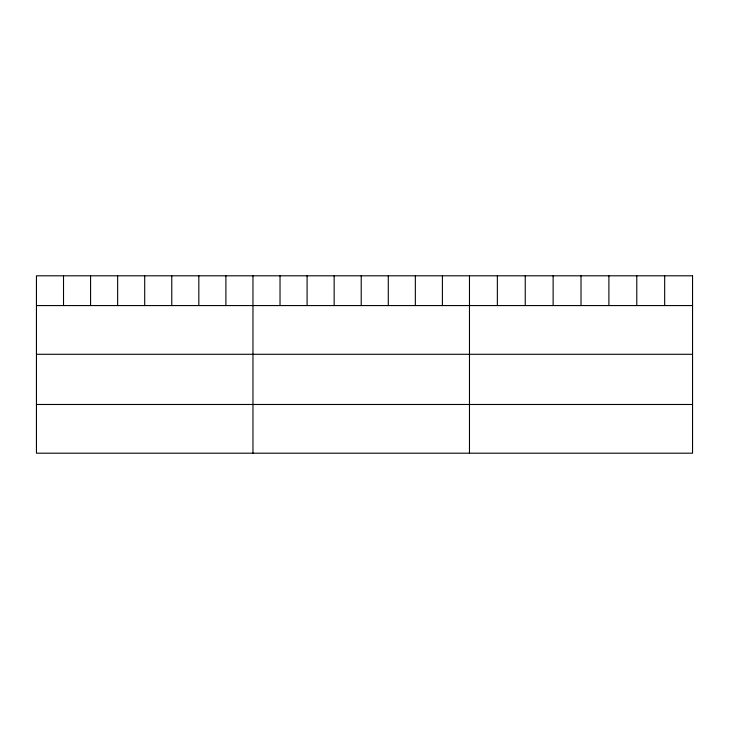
<?xml version="1.0" encoding="UTF-8"?>
<svg xmlns="http://www.w3.org/2000/svg" width="729" height="729" viewBox="0 0 729 729"><rect width="100%" height="100%" fill="white"/><g stroke="black" fill="none" stroke-linecap="round" stroke-linejoin="round"><path stroke-width="1.09" d="M36.45 305.569L692.55 305.569M36.45 354.285L692.55 354.285M36.45 404.477L692.55 404.477M664.666 275.808L664.666 305.569M636.781 275.808L636.781 305.569M608.897 275.808L608.897 305.569M581.013 275.808L581.013 305.569M553.129 275.808L553.129 305.569M525.245 275.808L525.245 305.569M497.36 275.808L497.36 305.569M469.476 275.808L469.476 453.192M442.412 275.808L442.412 305.569M415.348 275.808L415.348 305.569M388.284 275.808L388.284 305.569M361.219 275.808L361.219 305.569M334.155 275.808L334.155 305.569M307.091 275.808L307.091 305.569M280.027 275.808L280.027 305.569M252.963 275.808L252.963 453.192M225.899 275.808L225.899 305.569M198.835 275.808L198.835 305.569M171.771 275.808L171.771 305.569M144.707 275.808L144.707 305.569M117.642 275.808L117.642 305.569M90.578 275.808L90.578 305.569M63.514 275.808L63.514 305.569M692.55 275.808L36.45 275.808L36.45 453.192L692.55 453.192L692.55 275.808"/></g></svg>
